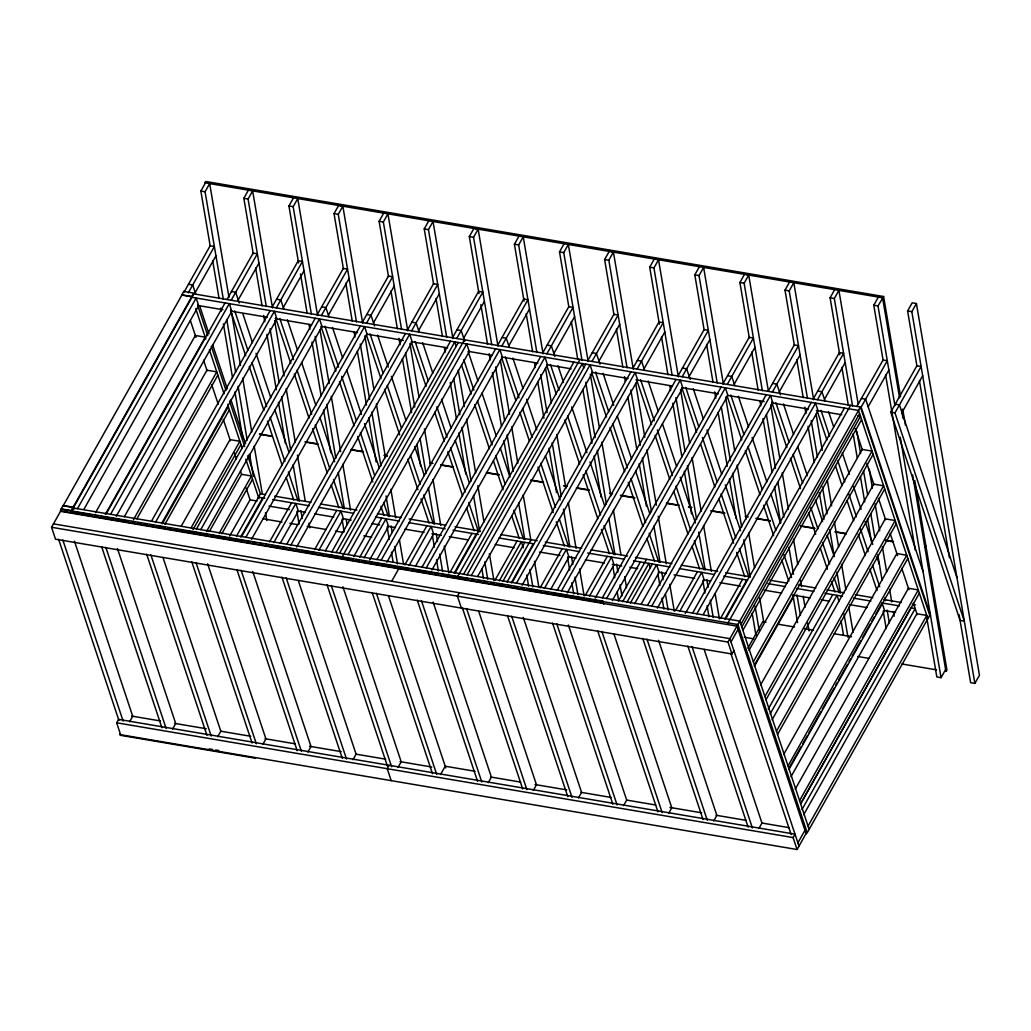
<?xml version="1.0" encoding="UTF-8"?>
<svg xmlns="http://www.w3.org/2000/svg" width="1031" height="1031" viewBox="0 0 1031 1031"><rect width="100%" height="100%" fill="white"/><g stroke="black" fill="none" stroke-linecap="round" stroke-linejoin="round"><path stroke-width="1.5" d="M210.247 246.383L200.852 191.019L205.44 182.874M223.327 299.299L205.079 191.74L209.667 183.595L228.985 297.495M733.892 650.587L731.971 654.002L55.519 539.2L51.55 527.266L60.52 511.35L736.972 626.152L806.126 833.86L807.041 832.223M183.995 292.211L210.144 245.803L214.371 246.525L188.222 292.933M253.226 253.678L243.844 198.313L248.419 190.181M73.046 507.432L191.753 296.76L181.894 295.085L63.187 505.757L73.046 507.432L73.768 509.61M195.233 292.572L215.956 255.804M266.307 306.594L248.071 199.035L252.647 190.89L272.506 307.947M77.454 508.695L196.161 298.023L198.699 305.614L83.911 509.314M95.509 512.678L195.349 335.487L205.208 337.163L105.368 514.353M106.348 513.593L225.054 302.921M226.975 299.506L253.136 253.098L257.363 253.819L231.202 300.227M110.575 514.314L229.282 303.642L231.807 311.233L116.245 516.325M298.59 262.918L288.938 205.968L293.526 197.823M238.225 299.866L258.936 263.098M311.401 314.249L293.165 206.69L297.753 198.545L317.6 315.602M124.351 516.699L206.896 370.206L216.768 371.869L133.437 519.766M136.878 518.838L217.85 375.129M151.441 521.248L270.148 310.576M272.081 307.161L298.23 260.753L302.457 261.474L276.308 307.882M155.668 521.97L274.375 311.298L276.914 318.888L162.125 522.588M343.426 268.988L334.031 213.623L338.619 205.478M283.319 307.509L304.029 270.753M162.292 523.787L228.328 406.588M356.494 321.904L338.258 214.332L342.846 206.2L362.693 323.257M164.947 524.251L229.41 409.835M181.276 526.119L230.016 439.618L239.875 441.294L191.135 527.795M193.003 529.65L240.958 444.554M196.534 528.903L315.254 318.231M317.174 314.816L343.323 268.408L347.55 269.13L321.401 315.538M200.761 529.625L319.481 318.953L322.007 326.543L206.445 531.635M388.519 276.63L379.124 221.278L383.712 213.133M328.412 315.164L349.122 278.409M401.6 329.559L383.352 221.987L387.94 213.855L407.786 330.912M209.345 531.532L241.576 474.324L251.435 476L219.203 533.207M221.858 533.671L252.518 479.26M116.645 722.783L118.565 719.38L795.017 834.169L793.084 837.584L797.066 849.518L120.614 734.716L116.645 722.783L793.084 837.584M229.617 536.094L250.056 499.816L257.106 501.014M129.597 721.816L132.728 716.261L74.451 541.198M236.46 536.223L260.405 493.746L247.749 455.728M240.687 536.945L262.712 497.87M241.641 536.558L360.347 325.886M362.268 322.471L388.416 276.063L392.643 276.772L366.495 323.193M245.868 537.28L364.574 326.595L367.1 334.199L251.538 539.29M433.613 284.285L424.231 228.921L428.806 220.789M373.506 322.819L394.216 286.064M446.694 337.201L428.458 229.642L433.033 221.51L452.893 338.555M269.581 541.842L291.593 502.78M273.808 542.564L295.82 503.489L298.346 511.092L280.264 543.182M172.577 729.11L175.721 723.556L117.431 548.492M286.734 544.213L405.441 333.541M407.361 330.126L433.51 283.718L437.737 284.427L411.588 330.848M290.961 544.935L409.668 334.25L412.194 341.841L296.632 546.946M478.977 293.526L469.324 236.576L473.912 228.444M418.612 330.474L439.322 293.719M491.787 344.857L473.551 237.298L478.139 229.153L497.986 346.21M314.674 549.497L336.686 510.435M318.901 550.206L340.926 511.144L343.452 518.735L325.371 550.825M217.683 736.765L220.814 731.211L163.04 557.668M331.827 551.869L450.534 341.184M452.454 337.781L478.616 291.361L482.843 292.082L456.694 338.49M336.054 552.577L454.761 341.905L456.282 346.468M339.586 553.183L458.292 342.511M524.07 301.181L514.417 244.231L519.005 236.099M463.705 338.129L484.415 301.374M464.44 339.805L341.88 557.307L326.067 554.626M536.88 352.512L518.645 244.953L523.233 236.808L543.079 353.865M348.04 554.614L466.747 343.942L469.273 351.532L353.71 556.624M359.78 557.152L381.792 518.077M364.007 557.861L386.019 518.799L388.545 526.39L369.678 559.872M262.776 744.421L265.908 738.866L207.618 563.802M376.921 559.524L495.64 348.839M497.561 345.437L523.709 299.016L527.936 299.737L501.788 346.145M381.148 560.233L499.867 349.561L502.393 357.151L386.831 562.243M568.906 307.251L559.511 251.886L564.099 243.741M508.799 345.785L529.509 309.016M581.987 360.167L563.738 252.608L568.326 244.463L588.173 361.52M391.69 581.265L398.739 568.751M404.874 564.795L426.886 525.733M409.101 565.516L431.113 526.454L433.639 534.045L415.557 566.135M307.869 752.076L311.001 746.508L252.724 571.458M422.027 567.166L540.734 356.494M542.654 353.079L568.803 306.671L573.03 307.393L546.881 353.801M426.254 567.888L544.961 357.216L547.487 364.806L431.925 569.898M613.999 314.906L604.604 259.541L609.192 251.396M553.892 353.44L574.602 316.672M627.08 367.822L608.831 260.25L613.419 252.118L633.279 369.175M449.967 572.45L471.979 533.388M454.194 573.172L476.206 534.11M455.135 572.785L573.855 362.113M352.963 759.731L356.095 754.164L298.32 580.633M580.002 359.419L457.442 576.922L441.616 574.228M463.589 574.228L582.309 363.556L583.817 368.106M467.12 574.821L585.827 364.149M587.747 360.734L613.896 314.326L618.123 315.048L591.974 361.456M459.336 592.735L457.416 596.15L461.385 608.084M471.347 575.543L590.054 364.871L592.58 372.462L477.804 576.161M659.363 324.134L649.71 267.197L654.285 259.052M598.985 361.082L619.708 324.327M672.173 375.477L653.938 267.905L658.525 259.773L678.372 376.83M389.151 765.298L387.218 768.701L391.2 780.635M495.06 580.105L517.072 541.043M499.288 580.827L521.299 541.765L523.323 547.835M398.069 767.373L401.201 761.819L342.911 586.755M502.819 581.42L524.831 542.358M507.046 582.141L530.978 539.664M511.273 582.863L533.285 543.788M512.214 582.476L630.92 371.804M632.841 368.389L659.002 321.981L663.229 322.703L637.068 369.111M516.441 583.198L635.148 372.513L637.673 380.117L522.111 585.208M704.186 330.204L694.804 274.839L699.392 266.707M644.091 368.737L664.802 331.982M717.267 383.12L699.031 275.561L703.619 267.429L723.466 384.473M540.167 587.76L562.179 548.698M544.394 588.482L566.406 549.407L568.932 557.011L550.85 589.101M440.508 774.565L445.212 766.213L475.072 771.291M557.307 590.132L676.014 379.46M677.947 376.044L704.096 329.636L708.323 330.345L682.174 376.766M561.534 590.853L680.241 380.168L682.78 387.759L567.205 592.864M749.292 337.859L739.897 282.494L744.485 274.362M689.185 376.392L709.895 339.637M762.373 390.775L744.124 283.216L748.712 275.071L768.288 390.556M585.26 595.415L607.272 556.353M589.487 596.137L611.499 557.062L614.025 564.653L595.158 598.148M488.256 782.684L491.387 777.129L433.11 602.065M602.4 597.787L721.12 387.102M723.04 383.7L749.189 337.292L753.416 338L727.267 384.408M602.774 601.073L601.846 602.71L466.553 579.744L467.481 578.107L602.774 601.073L603.779 604.114M602.388 603.303L603.303 601.679M606.64 598.495L725.347 387.824L727.873 395.414L612.311 600.519M794.385 345.514L784.991 290.149L789.578 282.017M734.278 384.048L754.988 347.292M807.466 398.43L789.218 290.871L793.806 282.726L813.652 399.783M618.381 601.034L640.393 561.972M622.608 601.756L646.54 559.279M626.835 602.465L648.847 563.403L650.355 567.965M630.353 603.071L652.365 563.996M634.581 603.779L656.592 564.717L659.118 572.308L641.037 604.398M533.349 790.339L536.481 784.784L478.706 611.241M647.507 605.442L766.213 394.757M768.134 391.355L794.282 344.934L798.51 345.656L772.361 392.064M651.734 606.151L770.441 395.479L772.966 403.069L657.404 608.161M839.75 354.754L830.097 297.804L834.672 289.659M779.372 391.703L800.082 354.948M852.56 406.085L834.324 298.526L838.899 290.381L858.217 404.268M675.447 610.726L697.459 571.651M679.674 611.435L701.686 572.373L704.212 579.963L685.344 613.445M578.443 797.994L581.587 792.427L523.297 617.376M692.6 613.084L811.307 402.412M813.227 398.997L839.376 352.589L843.616 353.311L817.454 399.719M696.827 613.806L815.534 403.134L818.06 410.725L703.284 614.424M883.167 360.579L873.773 305.215L878.36 297.083M824.478 399.358L845.188 362.59M894.908 405.595L878 305.936L883.606 296.516L748.313 273.563L747.307 274.839M720.54 618.368L742.565 579.306M724.78 619.09L746.792 580.028M725.721 618.703L844.428 408.031M623.549 805.649L626.68 800.082L568.39 625.031M728.028 622.84L850.575 405.338M916.984 366.327L907.602 310.962L912.19 302.818L916.417 303.539L979.45 675.266L974.862 683.398L970.635 682.69L959.101 614.669M856.916 406.42L883.064 359.999L887.291 360.721L861.143 407.129L930.478 615.391M974.862 683.398L911.829 311.671L916.417 303.539M731.971 654.002L727.989 642.068L860.447 407.013L929.782 615.275L807.221 832.777L737.887 624.515L599.849 601.086M731.005 641.913L738.054 629.4M740.889 624.361L859.596 413.676M741.792 627.067L860.498 416.395L857.689 415.918M868.154 406.768L888.877 370.013M742.874 630.315L861.594 419.643M747.836 648.215L762.824 621.629L765.994 622.17M748.996 650.342L862.2 449.426L872.058 451.101L753.352 661.773M890.745 412.155L916.894 365.747L921.121 366.469L894.972 412.877L964.307 621.139L960.08 620.417L890.745 412.155L894.972 412.877M668.642 813.304L671.774 807.737L613.999 634.207M754.434 665.034L873.141 454.362M754.318 666.426L794.411 595.274M901.983 412.503L922.693 375.748M760.543 685.048L873.747 484.132L883.619 485.807L764.912 696.492M765.994 699.74L884.701 489.068M768.288 709.019L832.752 594.616M770.157 713.929L836.979 595.325L839.002 601.408M713.736 820.947L716.867 815.392L658.59 640.328M772.103 719.754L885.307 518.851L895.179 520.526L776.459 731.198M777.542 734.446L896.261 523.774M783.663 754.46L896.867 553.557L906.726 555.232L788.019 765.904M789.308 767.618L801.1 746.689M802.672 743.905L807.389 735.528M808.961 732.732L820.753 711.815M822.326 709.019L834.118 688.089M835.69 685.306L837.262 682.509M838.834 679.725L847.482 664.376M849.054 661.58L850.627 658.796M852.199 656L860.846 640.651M862.419 637.867L870.28 623.91M871.852 621.126L874.211 616.938M875.783 614.141L882.072 602.98L884.598 610.571L791.048 776.601M789.102 769.165L907.808 558.48M758.829 828.602L761.961 823.047L704.186 649.504M795.21 789.179L908.427 588.263L918.286 589.938L799.579 800.61M800.907 803.213L910.966 607.89M800.662 803.871L919.368 593.199M801.989 809.515L915.193 608.599L910.45 607.8M803.703 814.67L916.907 613.754L926.779 615.43L808.059 826.102M797.904 842.843L804.953 830.342M797.066 849.518L806.036 833.589M926.895 618.42L936.818 676.942L941.045 677.663L945.633 669.519M340.024 205.723L341.042 204.447L205.749 181.482L204.744 182.758L882.588 297.791L899.548 397.76M340.385 205.775L341.39 204.499L476.683 227.464L475.665 228.74M476.026 228.805L477.031 227.529L612.324 250.481L611.306 251.757M611.667 251.822L612.672 250.546L747.965 273.499L746.947 274.774M924.833 546.907L925.838 545.631L914.806 480.575M924.884 547.229L925.902 545.953L946.961 670.176L945.955 671.452L912.628 474.956M200.852 191.019L205.079 191.74M243.844 198.313L248.071 199.035M288.938 205.968L293.165 206.69M334.031 213.623L338.258 214.332M379.124 221.278L383.352 221.987M424.231 228.921L428.458 229.642M469.324 236.576L473.551 237.298M514.417 244.231L518.645 244.953M559.511 251.886L563.738 252.608M604.604 259.541L608.831 260.25M649.71 267.197L653.938 267.905M694.804 274.839L699.031 275.561M739.897 282.494L744.124 283.216M784.991 290.149L789.218 290.871M830.097 297.804L834.324 298.526M873.773 305.215L878 305.936M907.602 310.962L911.829 311.671M188.48 284.26L192.707 284.968L195.761 294.131M231.459 291.554L235.687 292.263L239.256 302.959M276.566 299.209L280.793 299.918L283.834 309.081M321.659 306.851L325.886 307.573L328.941 316.736M366.752 314.507L370.98 315.228L374.537 325.912M411.846 322.162L416.073 322.883L419.127 332.046M456.952 329.817L461.179 330.539L464.736 341.222M502.045 337.472L506.273 338.194L509.314 347.344M547.139 345.127L551.366 345.836L554.923 356.533M592.232 352.782L596.459 353.491L600.016 364.188M637.326 360.425L641.553 361.146L644.607 370.309M682.432 368.08L686.659 368.802L690.216 379.485M727.525 375.735L731.752 376.457L734.807 385.62M772.619 383.39L776.846 384.112L780.403 394.796M817.712 391.045L821.939 391.754L824.993 400.917M861.4 398.456L865.628 399.177L923.08 571.702M895.23 404.191L899.457 404.912L956.897 577.45M861.143 407.129L193.867 293.887L71.307 511.389L91.875 514.881M191.934 297.302L858.514 410.428L927.861 618.69M197.63 305.434L222.954 309.725M230.867 311.078L267.248 317.252M275.161 318.592L311.555 324.765M321.053 326.376L357.448 332.549M366.946 334.16L403.34 340.346M411.24 341.686L447.634 347.859M468.216 351.352L491.955 355.386M501.453 356.997L537.86 363.17M547.358 364.781L571.11 368.814M591.678 372.307L628.072 378.48M635.985 379.82L672.38 386.006M681.878 387.617L718.272 393.79M727.757 395.401L764.151 401.575M772.064 402.915L808.459 409.101M816.372 410.441L841.683 414.733M259.567 433.999L272.145 436.139M305.189 441.745L317.767 443.884M350.811 449.49L363.389 451.617M384.189 455.148L387.347 455.689M429.811 462.893L432.956 463.435M440.83 464.762L453.408 466.901M486.452 472.507L499.03 474.647M530.849 480.046L543.427 482.173M563.88 485.653L567.024 486.181M576.471 487.779L589.049 489.918M609.501 493.385L612.646 493.926M620.52 495.254L634.671 497.664M666.49 503.064L679.068 505.19M688.515 506.801L691.659 507.329M712.112 510.796L724.69 512.935M745.142 516.402L748.287 516.943M756.161 518.271L770.312 520.681M800.559 525.81L814.709 528.22M835.162 531.687L846.18 533.555M885.5 540.231L893.374 541.559M259.619 434.322L272.21 436.461M305.24 442.067L317.832 444.206M350.862 449.812L363.44 451.952M384.254 455.483L387.398 456.011M440.881 465.084L453.472 467.223M486.503 472.829L499.094 474.969M530.901 480.369L543.492 482.495M563.944 485.975L567.089 486.503M576.522 488.101L589.113 490.24M620.572 495.576L634.735 497.986M666.542 503.386L679.133 505.525M688.566 507.123L691.711 507.652M710.591 510.861L724.754 513.258M756.213 518.606L770.376 521.003M800.61 526.132L814.774 528.542M835.226 532.009L846.232 533.878M885.565 540.553L893.426 541.881M260.405 493.746L265.147 494.545M274.646 496.156L311.04 502.342M320.525 503.953L356.919 510.126M377.488 513.618L401.227 517.639M409.139 518.993L445.534 525.166M455.032 526.777L480.343 531.068M500.911 534.561L537.306 540.734M545.231 542.087L581.639 548.26M591.137 549.871L627.544 556.044M635.457 557.397L671.851 563.57M681.349 565.181L717.744 571.354M725.656 572.695L749.382 576.729M769.964 580.221L787.362 583.172M798.445 585.054L815.843 588.005M826.926 589.887L844.325 592.838M855.408 594.719L872.806 597.671M883.889 599.552L901.287 602.504M912.371 604.385L915.528 604.926M258.472 497.161L264.812 498.231M272.725 499.571L309.107 505.744M318.605 507.355L353.414 513.27M375.568 517.034L399.306 521.055M408.804 522.665L445.199 528.839M453.099 530.179L478.423 534.483M498.991 537.976L533.8 543.878M543.298 545.489L579.706 551.675M587.631 553.016L624.039 559.189M633.537 560.8L669.931 566.986M679.429 568.596L714.238 574.499M723.736 576.11L747.462 580.144M768.031 583.636L785.442 586.587M796.512 588.469L813.923 591.42M825.006 593.302L842.404 596.253M853.488 598.135L870.886 601.086M881.969 602.967L899.367 605.919M268.923 506.092L289.492 509.585M297.405 510.925L305.305 512.265M314.803 513.876L333.799 517.098M343.284 518.709L351.197 520.049M371.766 523.542L379.679 524.882M387.592 526.235L395.504 527.576M405.003 529.187L423.986 532.408M431.899 533.749L441.397 535.36M449.297 536.7L468.293 539.922M495.189 544.497L514.173 547.719M539.497 552.01L560.078 555.503M567.991 556.843L575.904 558.183M585.402 559.807L604.398 563.029M612.311 564.369L621.809 565.98M629.735 567.321L637.648 568.661M658.216 572.153L666.129 573.507M674.042 574.847L694.61 578.339M704.109 579.95L710.436 581.02M719.934 582.631L740.503 586.124M764.229 590.144L781.64 593.109M792.723 594.977L810.121 597.941M821.204 599.823L829.104 601.163M849.686 604.656L867.084 607.607M884.495 610.558L895.565 612.44M263.137 518.812L282.017 522.021M289.879 523.348L297.74 524.689M307.186 526.287L326.054 529.496M335.5 531.094L343.362 532.434M363.814 535.901L371.675 537.241M778.676 624.322L794.527 627.003M804.038 628.626L813.549 630.237M834.156 633.73L851.606 636.694M73.227 507.974L739.807 621.1L809.142 829.362M95.045 515.423L98.203 515.951M101.373 516.492L128.269 521.055M131.44 521.596L134.597 522.137M137.767 522.665L140.925 523.207M144.095 523.748L147.253 524.276M150.423 524.818L153.593 525.359M156.751 525.887L164.664 527.228M167.834 527.769L170.991 528.31M174.162 528.839L177.319 529.38M180.489 529.921L183.647 530.45M186.817 530.991L201.058 533.414M204.228 533.942L207.386 534.483M210.556 535.025L243.78 540.656M246.95 541.198L250.108 541.739M253.278 542.267L256.435 542.809M259.606 543.35L262.763 543.878M265.934 544.42L269.104 544.961M272.261 545.489L280.174 546.842M283.345 547.371L286.502 547.912M289.672 548.453L292.83 548.982M296 549.523L299.158 550.064M302.328 550.593L316.569 553.016M319.739 553.544L322.896 554.085M343.465 557.578L352.963 559.189M356.133 559.73L359.304 560.258M362.461 560.8L365.631 561.341M368.802 561.882L371.959 562.41M375.129 562.952L378.3 563.493M381.457 564.021L395.711 566.444M398.868 566.986L402.038 567.514M405.209 568.055L408.366 568.596M411.537 569.125L432.118 572.617M435.288 573.159L438.446 573.7M459.027 577.192L468.525 578.803M471.683 579.332L474.853 579.873M478.01 580.414L481.181 580.943M484.338 581.484L487.508 582.025M490.679 582.554L493.836 583.095M497.006 583.636L504.919 584.977M508.077 585.518L511.247 586.046M514.405 586.587L517.575 587.129M520.732 587.657L523.903 588.198M527.073 588.74L541.314 591.15M544.471 591.691L547.641 592.232M550.799 592.761L584.036 598.405M587.193 598.934L590.363 599.475M593.521 600.016L596.691 600.545M744.24 637.222L753.687 638.82M857.856 656.502L868.875 658.371M901.906 663.977L936.522 669.854M53.47 523.864L729.922 638.653L798.986 846.103M51.55 527.266L727.989 642.068M131.684 716.081L160.269 720.927M174.548 723.362L206.316 728.749M220.608 731.172L250.778 736.289M265.07 738.712L295.24 743.841M309.519 746.264L341.287 751.651M355.579 754.073L385.749 759.203M400.041 761.625L431.796 767.012M490.55 776.987L520.719 782.104M535.012 784.527L566.766 789.914M581.059 792.336L611.228 797.466M627.106 800.159L655.69 805.005M669.982 807.428L701.737 812.828M716.03 815.25L746.199 820.367M762.077 823.06L789.076 827.648M209.319 748.918L212.463 749.447M215.608 749.988L218.752 750.516M255.456 758.21L120.163 735.258L119.648 733.698M855.227 428.509L862.316 449.8M866.878 463.473L873.966 484.763M878.515 498.437L885.603 519.727M890.153 533.401L897.589 555.722M901.79 568.365L908.878 589.655M913.44 603.328L917.216 614.682M828.55 411.614L833.641 426.873M842.275 452.828L849.389 474.208M853.462 486.426L861.091 509.327M865.151 521.544L872.78 544.445M876.84 556.663L879.391 564.292M820.998 410.364L829.607 436.203M837.7 460.522L844.789 481.812M848.835 493.965L856.426 516.776M860.473 528.929L868.076 551.74M872.626 565.413L879.714 586.691M817.274 411.163L826.901 440.044M835.497 465.883L842.082 485.653M847.147 500.847L853.72 520.616M858.269 534.29L865.357 555.58M869.919 569.254L877.007 590.544M783.457 403.959L793.625 434.489M797.685 446.707L807.35 475.716M815.482 500.151L822.596 521.518M827.171 535.257L834.285 556.637L829.723 529.728M775.905 402.709L789.063 442.235M793.11 454.387L802.724 483.281M810.83 507.6L817.918 528.877M822.467 542.564L829.555 563.841M834.105 577.528L839.17 592.722M771.678 401.987L786.859 447.596M790.403 458.241L800.52 488.642M808.626 512.961L815.714 534.238M820.264 547.925L827.352 569.202M831.398 581.368L834.942 592.013M738.364 396.304L748.532 426.834M752.089 437.531L766.832 481.799M770.892 494.017L780.557 523.026M730.811 395.053L743.97 434.579M748.016 446.745L762.193 489.3M766.239 501.466L775.853 530.346M783.947 554.665L791.537 577.476M727.087 395.852L741.766 439.941M745.31 450.586L759.989 494.661M763.533 505.306L773.65 535.708M781.743 560.026L788.831 581.316M693.27 388.648L703.426 419.179M706.995 429.875L721.726 474.157M725.296 484.841L740.542 530.643M685.718 387.398L698.876 426.924M702.42 437.569L717.086 481.645M721.146 493.81L735.812 537.898M739.356 548.531L748.983 577.424M681.994 388.21L696.672 432.285M700.719 444.451L714.883 487.019M718.942 499.172L733.621 543.26M736.65 552.384L744.743 576.703M648.164 380.993L658.332 411.537M662.405 423.741L676.632 466.502M680.189 477.185L695.448 522.988M640.612 379.743L654.285 420.79M657.314 429.914L672.496 475.523M676.04 486.155L690.718 530.243M694.263 540.888L703.877 569.769M730.824 653.37L791.138 834.517M636.9 380.555L651.566 424.63M655.11 435.275L669.789 479.363M673.836 491.516L688.012 534.084M692.059 546.25L699.649 569.048M603.071 373.338L613.741 405.402M617.298 416.099L631.539 458.847M635.611 471.064L649.839 513.812M692.072 646.798L752.385 827.945M687.845 646.076L748.158 827.223M595.518 372.101L608.677 411.614M612.723 423.78L627.402 467.868M630.946 478.5L645.625 522.588M649.169 533.233L658.783 562.114M591.794 372.9L606.473 416.988M610.017 427.62L624.696 471.708M628.24 482.353L642.919 526.429M646.965 538.594L654.556 561.392M557.977 365.696L563.57 382.488M571.702 406.91L586.948 452.712M590.003 461.875L604.746 506.157M646.978 639.143L707.292 820.289M642.751 638.421L703.065 819.568M550.425 364.446L559.034 390.285M567.63 416.124L581.806 458.692M585.853 470.858L600.532 514.933M604.076 525.578L613.69 554.459M546.701 365.245L556.315 394.126M564.924 419.965L579.602 464.053M583.146 474.698L597.825 518.773M601.357 529.418L609.463 553.737M512.884 358.041L523.039 388.571M526.609 399.255L536.764 429.798M545.412 455.754L560.155 500.035M601.885 631.488L662.186 812.634M597.658 630.766L657.958 811.925M505.332 356.79L518.993 397.837M522.537 408.469L532.151 437.35M540.76 463.203L555.438 507.278M559.485 519.444L568.596 546.804M501.607 357.589L515.771 400.157M519.83 412.323L529.444 441.204M538.04 467.043L553.235 512.652M556.263 521.763L564.369 546.095M468.293 351.906L477.946 380.916M482.018 393.133L496.246 435.881M500.319 448.098L509.971 477.108M556.779 623.832L617.092 804.979M552.552 623.124L612.865 804.27M463.77 359.78L473.899 390.182M477.443 400.827L492.122 444.902M495.653 455.547L505.28 484.428M513.876 510.268L523.49 539.149M461.566 365.142L471.193 394.022M474.724 404.668L489.403 448.743M493.449 460.909L503.076 489.789M511.672 515.629L519.263 538.44M422.684 342.73L432.852 373.261M441.5 399.229L451.153 428.239M455.225 440.443L469.453 483.204M511.685 616.177L571.999 797.337M507.458 615.468L567.772 796.615M415.132 341.48L428.29 381.006M436.899 406.845L447.016 437.247M450.56 447.892L465.239 491.98M468.783 502.613L478.397 531.506M411.408 342.279L426.087 386.367M434.695 412.207L444.309 441.1M447.854 451.733L462.532 495.821M466.579 507.987L474.17 530.785M377.591 335.075L388.262 367.139M391.316 376.302L406.059 420.584M414.694 446.539L424.36 475.549M466.592 608.535L526.905 789.682M462.365 607.813L522.678 788.96M370.039 333.825L383.197 373.351M387.244 385.517L401.42 428.084M410.531 455.444L420.145 484.325M423.689 494.97L433.304 523.851M366.314 334.637L380.993 378.712M384.537 389.357L399.719 434.966M407.812 459.285L417.942 489.686M420.983 498.811L429.076 523.129M332.498 327.42L342.666 357.963M346.725 370.181L361.469 414.449M364.523 423.612L379.266 467.894M421.499 600.88L481.812 782.026M417.271 600.158L477.572 781.305M324.945 326.183L338.606 367.216M341.648 376.341L356.326 420.429M360.373 432.582L374.537 475.149M383.648 502.509L388.21 516.196M321.221 326.982L335.9 371.057M339.444 381.702L354.123 425.79M357.667 436.435L372.848 482.031M380.942 506.35L383.983 515.474M388.519 595.931L445.792 767.953M287.391 319.765L297.559 350.308M301.632 362.525L315.86 405.273M319.932 417.491L334.675 461.759M376.392 593.225L436.706 774.371M372.165 592.503L432.479 773.65M279.852 318.527L293.513 359.561M297.057 370.206L311.736 414.294M315.28 424.927L329.946 469.015M333.49 479.66L343.104 508.541M275.612 317.806L290.806 363.415M294.351 374.047L309.016 418.135M312.561 428.78L327.239 472.855M331.286 485.021L338.877 507.819M242.813 313.643L252.466 342.653M256.023 353.337L270.766 397.618M274.839 409.835L289.067 452.583M331.299 585.569L391.612 766.716M327.072 584.848L387.385 765.994M234.746 310.872L247.904 350.398M251.964 362.551L266.629 406.639M270.174 417.284L284.852 461.36M288.396 472.005L298.011 500.886M230.519 310.151L245.7 355.759M249.244 366.392L263.923 410.48M267.467 421.125L282.146 465.213M286.193 477.366L293.783 500.164M199.821 306.349L208.971 333.838M212.541 344.522L227.271 388.803M230.841 399.487L245.571 443.768M249.141 454.452L250.146 457.506M197.643 305.24L207.759 335.642M211.303 346.287L225.982 390.362M229.526 401.007L244.708 446.616M286.206 577.914L346.519 759.061M195.722 308.656L205.839 339.057M209.383 349.689L224.062 393.778M227.606 404.423L242.285 448.498M245.816 459.143L258.987 498.669M281.979 577.205L342.292 758.352M190.413 320.654L195.98 337.382M203.571 360.18L207.115 370.825M211.664 384.499L218.25 404.268M223.302 419.462L230.39 440.752M234.437 452.905L236.46 458.988M240.507 471.154L241.525 474.196M246.074 487.869L250.133 500.035M241.112 570.259L301.426 751.406M236.885 569.55L297.199 750.697M196.019 562.617L256.319 743.763M191.792 561.895L252.092 743.042M150.913 554.962L211.226 736.108M146.686 554.24L206.999 735.387M105.819 547.306L166.133 728.453M101.592 546.585L161.906 727.731M62.839 540.012L123.153 721.159M58.612 539.29L118.926 720.437M919.407 380.555L949.448 557.719M883.606 296.516L900.553 396.484M902.705 409.178L905.398 425.043M901.635 410.106L903.04 418.38M900.269 437.221L941.045 677.663M885.577 374.82L915.36 550.399M869.21 469.131L872.432 488.114M875.113 503.927L879.675 530.823M882.356 546.636L886.647 571.947M889.598 589.345L891.751 602.001M893.362 611.486L894.161 616.242M856.851 431.396L860.601 453.537M863.553 470.935L867.587 494.661M870.795 513.644L874.829 537.37M877.768 554.781L882.059 580.079M885.01 597.49L885.552 600.648M887.163 610.146L889.302 622.788M841.889 367.41L848.333 405.363M853.165 433.845L857.186 457.571M860.408 476.554L864.7 501.865M867.638 519.263L871.401 541.404M883.206 611.009L886.157 628.407M816.075 414.024L822.235 450.405M827.339 480.459L831.63 505.77M834.311 521.583L838.603 546.894M841.554 564.292L845.845 589.603M848.797 607.001L853.088 632.312M811.217 420.584L817.39 456.965M822.48 487.019L827.042 513.902M836.94 572.244L840.458 592.993M843.938 613.561L847.972 637.287M796.795 359.755L803.239 397.708M804.85 407.206L805.92 413.534M808.059 426.19L814.232 462.571M819.336 492.625L823.885 519.521M841.051 620.752L843.474 634.993M770.711 404.783L779.823 458.563M782.245 472.804L788.406 509.185M793.509 539.239L797.801 564.55M800.481 580.363L801.551 586.691M803.162 596.189L805.043 607.259M807.724 623.072L809.064 630.985M766.394 414.501L775.505 468.293M777.928 482.521L783.831 517.33M788.921 547.384L793.483 574.267M796.963 594.835L800.456 615.391M751.702 352.099L758.133 390.066M760.015 401.136L760.826 405.879M762.966 418.534L772.09 472.314M774.5 486.555L780.673 522.936M793.007 595.699L797.569 622.595M725.618 397.128L734.729 450.921M737.139 465.149L746.264 518.928M748.674 533.169L754.576 567.965M759.679 598.019L763.7 621.757M721.288 406.858L730.412 460.638M732.564 473.293L741.676 527.073M743.828 539.729L750.181 577.218M755.092 606.164L759.112 629.889M706.609 344.444L713.04 382.411M714.651 391.896L715.72 398.224M718.143 412.464L727.255 466.244M729.407 478.9L736.108 518.438M752.205 613.355L755.955 635.496M680.512 389.473L689.636 443.266M692.046 457.493L701.17 511.286M703.58 525.514L711.364 571.393M715.114 593.534L719.406 618.845M675.924 397.618L685.048 451.398M687.458 465.638L696.582 519.418M698.734 532.073L705.165 570.04M706.776 579.525L708.117 587.438M710.269 600.094L713.22 617.492M661.502 336.789L667.946 374.756M669.828 385.826L670.627 390.569M672.779 403.224L681.891 457.004M684.313 471.244L691.556 513.954M702.82 580.389L704.959 593.044M707.111 605.7L708.993 616.77M635.689 383.403L644.813 437.196M646.952 449.838L656.347 505.203M658.216 516.286L666.271 563.738M669.75 584.293L674.313 611.19M630.83 389.963L640.225 445.328M642.365 457.983L651.489 511.763M653.899 526.003L660.072 562.385M661.683 571.87L663.023 579.783M665.433 594.024L668.114 609.837M616.409 329.134L622.853 367.1M624.464 376.599L625.263 381.341M627.943 397.154L636.797 449.361M639.207 463.589L646.45 506.298M657.984 574.319L659.866 585.389M662.018 598.044L663.887 609.115M590.325 374.176L599.436 427.955M601.859 442.196L610.971 495.975M613.393 510.216L620.907 554.498M624.657 576.651L626.539 587.722M585.737 382.308L595.119 437.672M597.271 450.328L606.396 504.107M608.806 518.348L614.979 554.73M616.59 564.228L617.93 572.128M620.069 584.783L621.951 595.854M571.316 321.479L577.76 359.445M582.85 389.499L591.974 443.291M594.114 455.934L601.086 497.071M612.891 566.663L614.772 577.734M617.182 591.974L618.523 599.887M545.489 368.106L551.392 402.902M556.766 434.541L565.877 488.32M568.3 502.561L576.071 548.428M579.564 568.996L584.126 595.879M540.644 374.653L547.074 412.619M552.178 442.673L561.289 496.465M563.442 509.108L569.872 547.074M571.483 556.572L572.824 564.473M574.976 577.128L577.927 594.526M526.222 313.836L532.653 351.79M534.535 362.873L535.334 367.616M537.757 381.857L543.917 418.238M549.02 448.292L556.534 492.573M567.527 557.436L569.679 570.091M571.818 582.747L573.7 593.817M500.396 360.45L509.52 414.23M511.66 426.886L517.833 463.267M523.194 494.906L530.978 540.772M534.47 561.341L538.762 586.652M495.55 367.01L504.662 420.79M507.084 435.018L513.245 471.412M518.619 503.038L524.779 539.419M529.882 569.473L532.834 586.884M480.858 304.596L487.56 344.148M489.171 353.633L490.24 359.961M492.393 372.616L501.504 426.396M503.927 440.637L509.83 475.433M526.725 575.092L528.607 586.162M458.254 370.193L464.427 406.575M466.566 419.23L475.691 473.01M477.83 485.665L484.003 522.047M489.364 553.686L493.926 580.582M453.666 378.338L459.839 414.72M461.978 427.375L471.103 481.155M473.513 495.383L479.686 531.777M484.776 561.831L487.727 579.229M436.023 298.526L442.467 336.493M444.348 347.563L445.147 352.306M450.238 382.359L456.411 418.741M458.821 432.981L465.806 474.105M481.889 569.022L483.5 578.507M409.938 343.555L419.063 397.347M424.424 428.973L430.597 465.355M433.007 479.595L440.778 525.475M444.271 546.03L448.833 572.927M405.621 353.285L414.746 407.065M420.107 438.703L426.009 473.5M428.419 487.74L434.592 524.122M436.203 533.607L437.544 541.52M439.683 554.175L442.634 571.574M390.929 290.871L397.373 328.837M398.984 338.323L400.054 344.65M402.464 358.891L411.588 412.671M416.949 444.309L420.7 466.45M432.505 536.056L434.386 547.126M436.525 559.781L438.407 570.852M364.845 335.913L373.957 389.692M376.379 403.92L385.491 457.712M390.865 489.338L395.685 517.82M399.448 539.96L403.469 563.686M360.257 344.045L369.639 399.409M371.791 412.065L380.916 465.844M386.006 495.898L389.499 516.467M391.097 525.952L392.18 532.28M394.589 546.52L397.541 563.918M345.836 283.216L352.267 321.182M354.149 332.253L354.96 336.995M357.37 351.236L366.495 405.015M368.634 417.671L376.147 461.965M387.14 526.815L389.293 539.471M391.432 552.126L393.043 561.624M320.01 329.83L329.134 383.622M331.273 396.278L340.668 451.642M342.808 464.285L350.592 510.165M315.164 336.39L324.275 390.169M326.698 404.41L335.81 458.189M338.232 472.43L344.393 508.811M346.274 519.882L347.073 524.624M300.472 273.988L307.174 313.527M309.055 324.597L309.854 329.353M312.006 342.008L321.118 395.788M323.541 410.016L330.783 452.725M342.047 519.173L344.186 531.816M274.646 320.602L284.041 375.967M286.18 388.623L295.304 442.402M297.444 455.058L305.228 500.924M308.978 523.078L309.79 527.82M270.058 328.734L279.182 382.527M281.592 396.755L290.716 450.534M293.126 464.775L299.299 501.156M300.91 510.654L302.251 518.554M255.636 267.918L262.08 305.872M263.691 315.37L264.761 321.698M266.913 334.353L276.295 389.718M278.447 402.374L285.419 443.498M296.954 511.518L299.093 524.173M231.666 313.308L240.519 365.502M242.659 378.158L251.783 431.937M254.193 446.178L262.248 493.63M265.47 512.613L266.81 520.526M226.807 319.868L235.661 372.062M238.084 386.303L247.195 440.082M249.618 454.323L253.368 476.464M212.657 260.624L219.1 298.578M220.711 308.076L221.24 311.233M223.392 323.889L232.503 377.668M234.926 391.909L242.968 439.361M63.097 505.486L61.177 508.902L71.036 510.577L72.956 507.162L63.097 505.486M183.724 291.399L181.804 294.814L191.663 296.49L193.596 293.075L183.724 291.399M61.267 509.172L60.339 510.809L194.923 533.646L195.851 532.009L61.267 509.172M196.199 532.073L195.271 533.71L330.564 556.663L331.492 555.039L196.199 532.073M331.84 555.09L330.912 556.727L466.205 579.693L467.133 578.056L331.84 555.09"/></g></svg>
